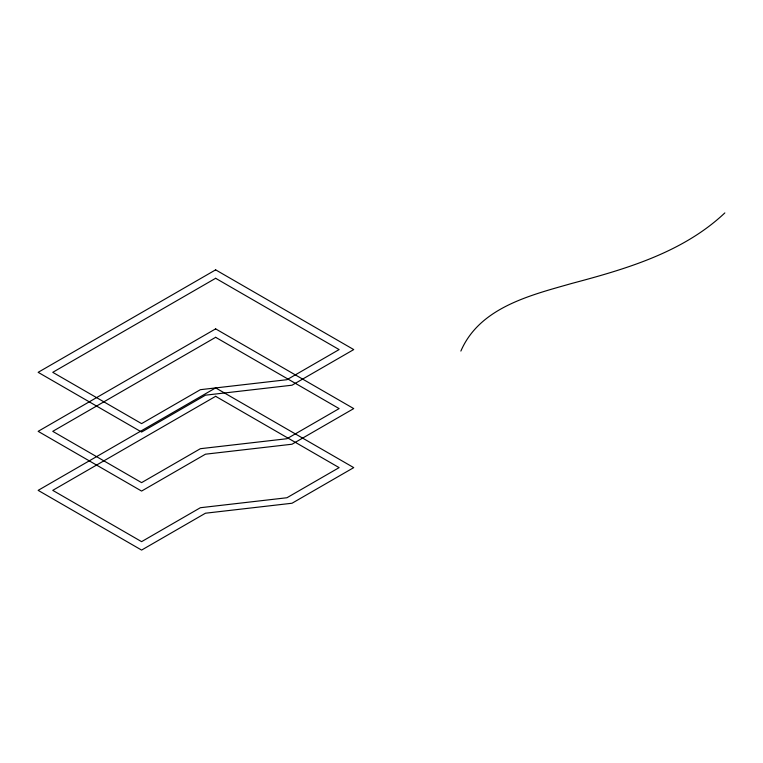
<?xml version="1.0" encoding="UTF-8"?>
<svg xmlns="http://www.w3.org/2000/svg" width="763" height="763" viewBox="0 0 763 763"><rect width="100%" height="100%" fill="white"/><g stroke="black" fill="none" stroke-linecap="round" stroke-linejoin="round"><path stroke-width="1.14" d="M460.871 351.066C479.669 307.403 530.371 295.271 571.764 283.445C626.146 268.977 682.885 252.486 724.85 212.915M215.643 269.854L38.15 372.325L141.594 432.049L205.466 395.177L292.038 385.201L353.736 349.578L215.643 269.854M215.643 278.285L52.752 372.325L141.594 423.618L200.373 389.683L286.945 379.707L339.125 349.578L215.643 278.285M215.643 328.872L38.15 431.343L141.594 491.067L205.466 454.195L292.038 444.219L353.736 408.596L215.643 328.872M215.643 337.303L52.752 431.343L141.594 482.636L200.373 448.701L286.945 438.725L339.125 408.596L215.643 337.303M215.643 387.89L38.15 490.361L141.594 550.085L205.466 513.213L292.038 503.237L353.736 467.624L215.643 387.89M215.643 396.321L52.752 490.361L141.594 541.654L200.373 507.719L286.945 497.743L339.125 467.624L215.643 396.321"/></g></svg>
